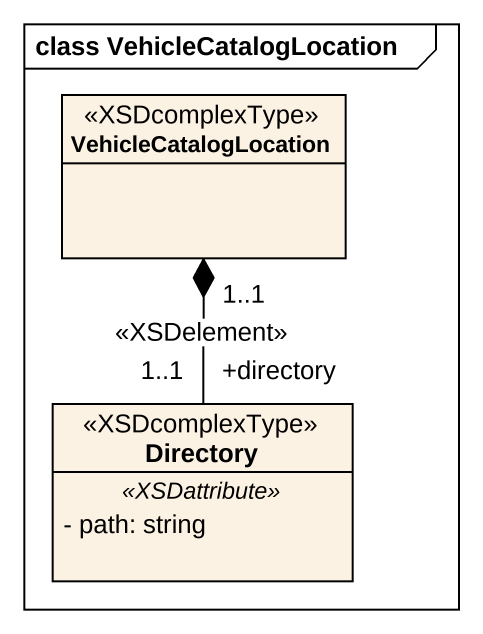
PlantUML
@startuml
mainframe class VehicleCatalogLocation
hide circle
hide empty members
skinparam classAttributeIconSize 0
class VehicleCatalogLocation <<XSDcomplexType>>
class Directory <<XSDcomplexType>> {
  .. <<XSDattribute>> ..
  - path: string
}
VehicleCatalogLocation "1..1" *-- "+directory\n1..1" Directory : <<XSDelement>>
@enduml
